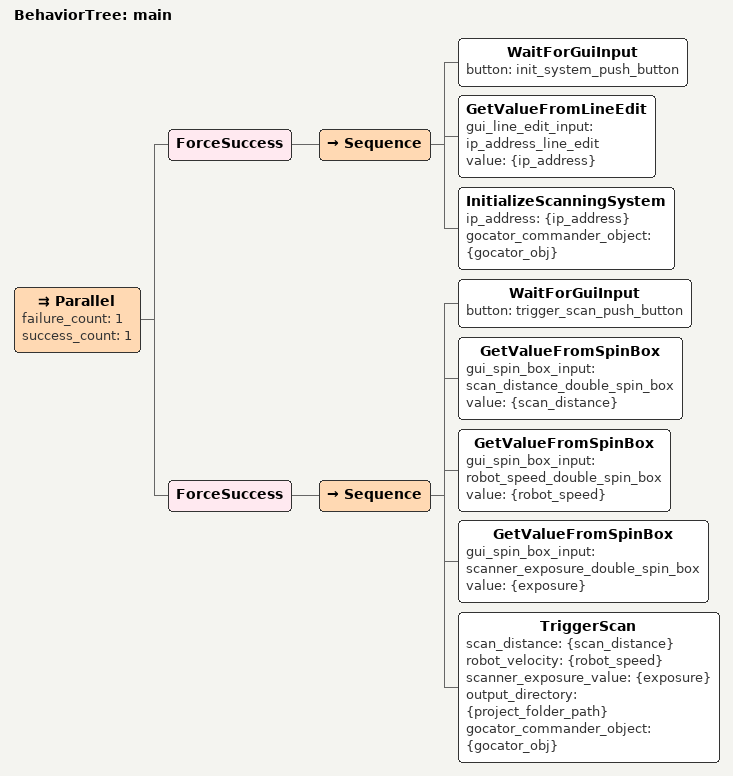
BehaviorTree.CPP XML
<?xml version="1.0" encoding="UTF-8"?>
<root BTCPP_format="4"
      main_tree_to_execute="main">
  <BehaviorTree ID="main">
    <Parallel failure_count="1"
              success_count="1">
      <ForceSuccess>
        <Sequence>
          <WaitForGuiInput button="init_system_push_button"/>
          <GetValueFromLineEdit gui_line_edit_input="ip_address_line_edit"
                                value="{ip_address}"/>
          <InitializeScanningSystem ip_address="{ip_address}"
                                    gocator_commander_object="{gocator_obj}"/>
        </Sequence>
      </ForceSuccess>
      <ForceSuccess>
        <Sequence>
          <WaitForGuiInput button="trigger_scan_push_button"/>
          <GetValueFromSpinBox gui_spin_box_input="scan_distance_double_spin_box"
                               value="{scan_distance}"/>
          <GetValueFromSpinBox gui_spin_box_input="robot_speed_double_spin_box"
                               value="{robot_speed}"/>
          <GetValueFromSpinBox gui_spin_box_input="scanner_exposure_double_spin_box"
                               value="{exposure}"/>
          <TriggerScan scan_distance="{scan_distance}"
                       robot_velocity="{robot_speed}"
                       scanner_exposure_value="{exposure}"
                       output_directory="{project_folder_path}"
                       gocator_commander_object="{gocator_obj}"/>
        </Sequence>
      </ForceSuccess>
    </Parallel>
  </BehaviorTree>

</root>
